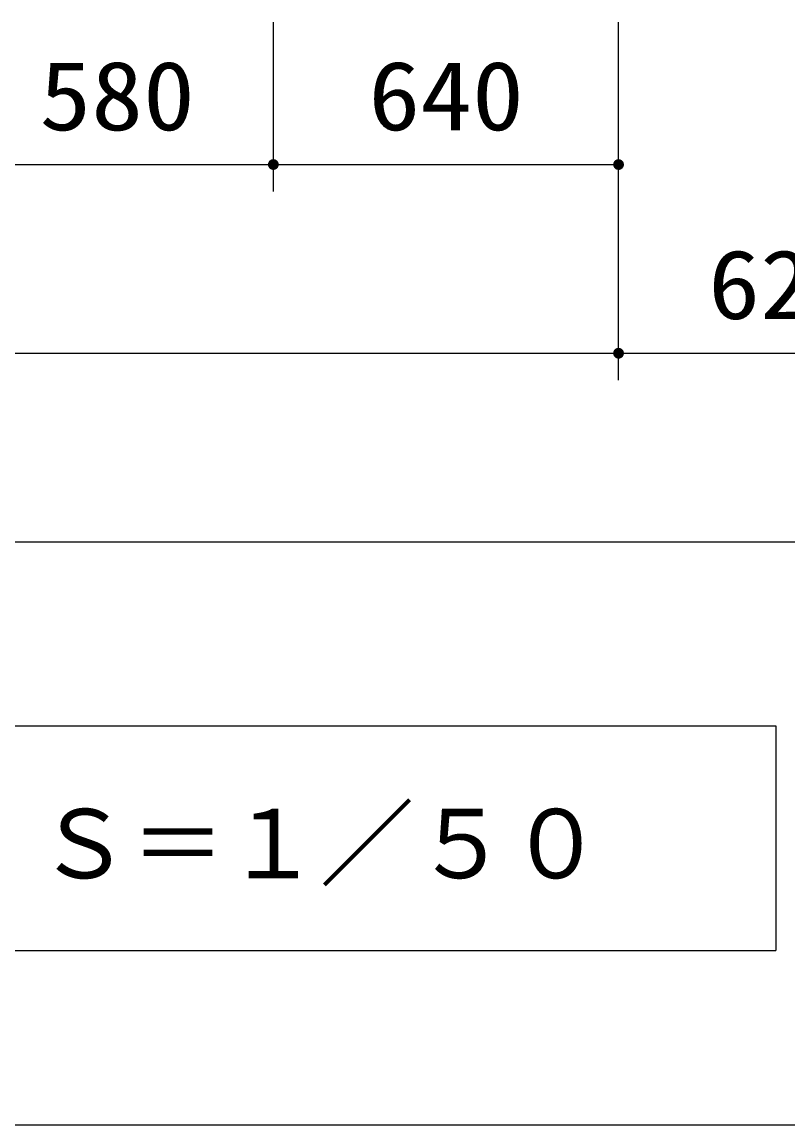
# Model space of a CAD drawing. Units: millimetres, scale not verified. Extents: x -14850 to 14850, y -10500 to 10500.
# Drawn here: x -8116 to -6696, y -8415 to -6370 of the extents above; entities that cross this region are included whole.
import ezdxf
from ezdxf.enums import TextEntityAlignment as Align

# ---------------------------------------------------------------- set-up
doc = ezdxf.new("R2010")
doc.units = ezdxf.units.MM
doc.header["$LTSCALE"] = 50
for name, color, linetype, lineweight in [('0-1_機器', 3, 'Continuous', 25), ('0-2_製作', 5, 'Continuous', 25), ('0-9_Axis_waku', 7, 'Continuous', 25)]:
    doc.layers.add(name, color=color, linetype=linetype, lineweight=lineweight)
doc.styles.add('ＭＳ ゴシック', font='')
doc.styles.get('ＭＳ ゴシック').set_extended_font_data('MS Gothic')

msp = doc.modelspace()

# ---------------------------------------------------------------- linework, layer by layer
at = {"layer": '0-1_機器'}
msp.add_line((-10051.85, -8091.66), (-6718.52, -8091.66), dxfattribs=at)
msp.add_lwpolyline([(-10051.85, -7675), (-6718.52, -7675), (-6718.52, -8091.66)], dxfattribs=at)
at = {"layer": '0-2_製作', "color": 2}
for p, q in [((-7650.19, -6683.89), (-7650.19, -6369.65)), ((-7010.19, -7033.89), (-7010.19, -6369.65)), ((-8230.19, -6633.89), (-7650.19, -6633.89)), ((-7650.19, -6633.89), (-7010.19, -6633.89)), ((-10280.19, -6983.89), (-7010.19, -6983.89)), ((-7010.19, -6983.89), (-6390.19, -6983.89)), ((-10280.19, -7333.89), (-6390.19, -7333.89))]:
    msp.add_line(p, q, dxfattribs=at)
at = {"layer": '0-2_製作'}
for points in [[(-7657.03, -6626.6), (-7650.19, -6633.89), (-7657.89, -6627.52)], [(-7656.06, -6625.8), (-7650.19, -6633.89), (-7657.03, -6626.6)], [(-7656.06, -6625.8), (-7650.19, -6623.89), (-7650.19, -6633.89)], [(-7655, -6625.13), (-7650.19, -6623.89), (-7656.06, -6625.8)], [(-7653.87, -6624.59), (-7650.19, -6623.89), (-7655, -6625.13)], [(-7652.67, -6624.2), (-7650.19, -6623.89), (-7653.87, -6624.59)], [(-7651.44, -6623.97), (-7650.19, -6623.89), (-7652.67, -6624.2)], [(-7650.19, -6623.89), (-7640.19, -6633.89), (-7650.19, -6633.89)], [(-7649.56, -6623.91), (-7640.19, -6633.89), (-7650.19, -6623.89)], [(-7648.31, -6624.07), (-7640.19, -6633.89), (-7649.56, -6623.91)], [(-7648.31, -6624.07), (-7640.27, -6632.64), (-7640.19, -6633.89)], [(-7647.1, -6624.38), (-7640.27, -6632.64), (-7648.31, -6624.07)], [(-7647.1, -6624.38), (-7640.5, -6631.4), (-7640.27, -6632.64)], [(-7645.93, -6624.84), (-7640.5, -6631.4), (-7647.1, -6624.38)], [(-7645.93, -6624.84), (-7640.89, -6630.21), (-7640.5, -6631.4)], [(-7644.83, -6625.45), (-7640.89, -6630.21), (-7645.93, -6624.84)], [(-7644.83, -6625.45), (-7641.42, -6629.07), (-7640.89, -6630.21)], [(-7643.81, -6626.18), (-7641.42, -6629.07), (-7644.83, -6625.45)], [(-7643.81, -6626.18), (-7642.1, -6628.01), (-7641.42, -6629.07)], [(-7642.9, -6627.04), (-7642.1, -6628.01), (-7643.81, -6626.18)], [(-7017.03, -6626.6), (-7010.19, -6633.89), (-7017.89, -6627.52)], [(-7017.03, -6626.6), (-7010.19, -6623.89), (-7010.19, -6633.89)], [(-7016.06, -6625.8), (-7010.19, -6623.89), (-7017.03, -6626.6)], [(-7015, -6625.13), (-7010.19, -6623.89), (-7016.06, -6625.8)], [(-7013.87, -6624.59), (-7010.19, -6623.89), (-7015, -6625.13)], [(-7012.67, -6624.2), (-7010.19, -6623.89), (-7013.87, -6624.59)], [(-7011.44, -6623.97), (-7010.19, -6623.89), (-7012.67, -6624.2)], [(-7010.19, -6623.89), (-7000.19, -6633.89), (-7010.19, -6633.89)], [(-7009.56, -6623.91), (-7000.19, -6633.89), (-7010.19, -6623.89)], [(-7009.56, -6623.91), (-7000.27, -6632.64), (-7000.19, -6633.89)], [(-7008.31, -6624.07), (-7000.27, -6632.64), (-7009.56, -6623.91)], [(-7008.31, -6624.07), (-7000.5, -6631.4), (-7000.27, -6632.64)], [(-7007.1, -6624.38), (-7000.5, -6631.4), (-7008.31, -6624.07)], [(-7007.1, -6624.38), (-7000.89, -6630.21), (-7000.5, -6631.4)], [(-7005.93, -6624.84), (-7000.89, -6630.21), (-7007.1, -6624.38)], [(-7005.93, -6624.84), (-7001.42, -6629.07), (-7000.89, -6630.21)], [(-7004.83, -6625.45), (-7001.42, -6629.07), (-7005.93, -6624.84)], [(-7004.83, -6625.45), (-7002.1, -6628.01), (-7001.42, -6629.07)], [(-7003.81, -6626.18), (-7002.1, -6628.01), (-7004.83, -6625.45)], [(-7003.81, -6626.18), (-7002.9, -6627.04), (-7002.1, -6628.01)], [(-7660.17, -6633.26), (-7650.19, -6633.89), (-7660.19, -6633.89)], [(-7660.19, -6633.89), (-7652.06, -6643.71), (-7660.11, -6635.14)], [(-7660.19, -6633.89), (-7650.82, -6643.87), (-7652.06, -6643.71)], [(-7650.19, -6633.89), (-7650.82, -6643.87), (-7660.19, -6633.89)], [(-7660.01, -6632.02), (-7650.19, -6633.89), (-7660.17, -6633.26)], [(-7660.11, -6635.14), (-7653.28, -6643.4), (-7659.87, -6636.38)], [(-7660.11, -6635.14), (-7652.06, -6643.71), (-7653.28, -6643.4)], [(-7659.7, -6630.8), (-7650.19, -6633.89), (-7660.01, -6632.02)], [(-7659.87, -6636.38), (-7654.44, -6642.94), (-7659.48, -6637.57)], [(-7659.87, -6636.38), (-7653.28, -6643.4), (-7654.44, -6642.94)], [(-7659.24, -6629.63), (-7650.19, -6633.89), (-7659.7, -6630.8)], [(-7659.48, -6637.57), (-7655.55, -6642.33), (-7658.95, -6638.71)], [(-7659.48, -6637.57), (-7654.44, -6642.94), (-7655.55, -6642.33)], [(-7658.63, -6628.53), (-7650.19, -6633.89), (-7659.24, -6629.63)], [(-7658.95, -6638.71), (-7656.56, -6641.6), (-7658.28, -6639.77)], [(-7658.95, -6638.71), (-7655.55, -6642.33), (-7656.56, -6641.6)], [(-7657.89, -6627.52), (-7650.19, -6633.89), (-7658.63, -6628.53)], [(-7658.28, -6639.77), (-7656.56, -6641.6), (-7657.48, -6640.74)], [(-7650.19, -6633.89), (-7650.19, -6643.89), (-7650.82, -6643.87)], [(-7650.19, -6633.89), (-7648.93, -6643.81), (-7650.19, -6643.89)], [(-7650.19, -6633.89), (-7647.7, -6643.58), (-7648.93, -6643.81)], [(-7650.19, -6633.89), (-7646.51, -6643.19), (-7647.7, -6643.58)], [(-7650.19, -6633.89), (-7645.37, -6642.65), (-7646.51, -6643.19)], [(-7650.19, -6633.89), (-7644.31, -6641.98), (-7645.37, -6642.65)], [(-7650.19, -6633.89), (-7643.34, -6641.18), (-7644.31, -6641.98)], [(-7640.19, -6633.89), (-7643.34, -6641.18), (-7650.19, -6633.89)], [(-7640.19, -6633.89), (-7642.48, -6640.26), (-7643.34, -6641.18)], [(-7640.19, -6633.89), (-7641.74, -6639.25), (-7642.48, -6640.26)], [(-7640.19, -6633.89), (-7641.14, -6638.15), (-7641.74, -6639.25)], [(-7640.19, -6633.89), (-7640.68, -6636.98), (-7641.14, -6638.15)], [(-7640.19, -6633.89), (-7640.36, -6635.76), (-7640.68, -6636.98)], [(-7640.19, -6633.89), (-7640.21, -6634.52), (-7640.36, -6635.76)], [(-7020.17, -6633.26), (-7010.19, -6633.89), (-7020.19, -6633.89)], [(-7020.19, -6633.89), (-7010.81, -6643.87), (-7020.11, -6635.14)], [(-7020.19, -6633.89), (-7010.19, -6643.89), (-7010.81, -6643.87)], [(-7010.19, -6633.89), (-7010.19, -6643.89), (-7020.19, -6633.89)], [(-7020.01, -6632.02), (-7010.19, -6633.89), (-7020.17, -6633.26)], [(-7020.11, -6635.14), (-7012.06, -6643.71), (-7019.87, -6636.38)], [(-7020.11, -6635.14), (-7010.81, -6643.87), (-7012.06, -6643.71)], [(-7019.7, -6630.8), (-7010.19, -6633.89), (-7020.01, -6632.02)], [(-7019.87, -6636.38), (-7013.28, -6643.4), (-7019.48, -6637.57)], [(-7019.87, -6636.38), (-7012.06, -6643.71), (-7013.28, -6643.4)], [(-7019.24, -6629.63), (-7010.19, -6633.89), (-7019.7, -6630.8)], [(-7019.48, -6637.57), (-7014.44, -6642.94), (-7018.95, -6638.71)], [(-7019.48, -6637.57), (-7013.28, -6643.4), (-7014.44, -6642.94)], [(-7018.63, -6628.53), (-7010.19, -6633.89), (-7019.24, -6629.63)], [(-7018.95, -6638.71), (-7015.55, -6642.33), (-7018.28, -6639.77)], [(-7018.95, -6638.71), (-7014.44, -6642.94), (-7015.55, -6642.33)], [(-7017.89, -6627.52), (-7010.19, -6633.89), (-7018.63, -6628.53)], [(-7018.28, -6639.77), (-7016.56, -6641.6), (-7017.48, -6640.74)], [(-7018.28, -6639.77), (-7015.55, -6642.33), (-7016.56, -6641.6)], [(-7010.19, -6633.89), (-7008.93, -6643.81), (-7010.19, -6643.89)], [(-7010.19, -6633.89), (-7007.7, -6643.58), (-7008.93, -6643.81)], [(-7010.19, -6633.89), (-7006.51, -6643.19), (-7007.7, -6643.58)], [(-7010.19, -6633.89), (-7005.37, -6642.65), (-7006.51, -6643.19)], [(-7010.19, -6633.89), (-7004.31, -6641.98), (-7005.37, -6642.65)], [(-7010.19, -6633.89), (-7003.34, -6641.18), (-7004.31, -6641.98)], [(-7010.19, -6633.89), (-7002.48, -6640.26), (-7003.34, -6641.18)], [(-7000.19, -6633.89), (-7002.48, -6640.26), (-7010.19, -6633.89)], [(-7000.19, -6633.89), (-7001.74, -6639.25), (-7002.48, -6640.26)], [(-7000.19, -6633.89), (-7001.14, -6638.15), (-7001.74, -6639.25)], [(-7000.19, -6633.89), (-7000.68, -6636.98), (-7001.14, -6638.15)], [(-7000.19, -6633.89), (-7000.36, -6635.76), (-7000.68, -6636.98)], [(-7000.19, -6633.89), (-7000.21, -6634.52), (-7000.36, -6635.76)], [(-7017.03, -6976.6), (-7010.19, -6973.89), (-7010.19, -6983.89)], [(-7016.06, -6975.8), (-7010.19, -6973.89), (-7017.03, -6976.6)], [(-7015, -6975.13), (-7010.19, -6973.89), (-7016.06, -6975.8)], [(-7013.87, -6974.59), (-7010.19, -6973.89), (-7015, -6975.13)], [(-7012.67, -6974.2), (-7010.19, -6973.89), (-7013.87, -6974.59)], [(-7011.44, -6973.97), (-7010.19, -6973.89), (-7012.67, -6974.2)], [(-7010.19, -6973.89), (-7000.19, -6983.89), (-7010.19, -6983.89)], [(-7009.56, -6973.91), (-7000.19, -6983.89), (-7010.19, -6973.89)], [(-7009.56, -6973.91), (-7000.27, -6982.64), (-7000.19, -6983.89)], [(-7008.31, -6974.07), (-7000.27, -6982.64), (-7009.56, -6973.91)], [(-7008.31, -6974.07), (-7000.5, -6981.4), (-7000.27, -6982.64)], [(-7007.1, -6974.38), (-7000.5, -6981.4), (-7008.31, -6974.07)], [(-7007.1, -6974.38), (-7000.89, -6980.21), (-7000.5, -6981.4)], [(-7005.93, -6974.84), (-7000.89, -6980.21), (-7007.1, -6974.38)], [(-7020.17, -6983.26), (-7010.19, -6983.89), (-7020.19, -6983.89)], [(-7020.19, -6983.89), (-7010.81, -6993.87), (-7020.11, -6985.14)], [(-7020.19, -6983.89), (-7010.19, -6993.89), (-7010.81, -6993.87)], [(-7010.19, -6983.89), (-7010.19, -6993.89), (-7020.19, -6983.89)], [(-7020.01, -6982.02), (-7010.19, -6983.89), (-7020.17, -6983.26)], [(-7020.11, -6985.14), (-7012.06, -6993.71), (-7019.87, -6986.38)], [(-7020.11, -6985.14), (-7010.81, -6993.87), (-7012.06, -6993.71)], [(-7019.7, -6980.8), (-7010.19, -6983.89), (-7020.01, -6982.02)], [(-7019.87, -6986.38), (-7013.28, -6993.4), (-7019.48, -6987.57)], [(-7019.87, -6986.38), (-7012.06, -6993.71), (-7013.28, -6993.4)], [(-7019.24, -6979.63), (-7010.19, -6983.89), (-7019.7, -6980.8)], [(-7019.48, -6987.57), (-7014.44, -6992.94), (-7018.95, -6988.71)], [(-7019.48, -6987.57), (-7013.28, -6993.4), (-7014.44, -6992.94)], [(-7018.63, -6978.53), (-7010.19, -6983.89), (-7019.24, -6979.63)], [(-7018.95, -6988.71), (-7015.55, -6992.33), (-7018.28, -6989.77)], [(-7018.95, -6988.71), (-7014.44, -6992.94), (-7015.55, -6992.33)], [(-7017.89, -6977.52), (-7010.19, -6983.89), (-7018.63, -6978.53)], [(-7018.28, -6989.77), (-7016.56, -6991.6), (-7017.48, -6990.74)], [(-7018.28, -6989.77), (-7015.55, -6992.33), (-7016.56, -6991.6)], [(-7017.03, -6976.6), (-7010.19, -6983.89), (-7017.89, -6977.52)], [(-7010.19, -6983.89), (-7008.93, -6993.81), (-7010.19, -6993.89)], [(-7010.19, -6983.89), (-7007.7, -6993.58), (-7008.93, -6993.81)], [(-7010.19, -6983.89), (-7006.51, -6993.19), (-7007.7, -6993.58)], [(-7010.19, -6983.89), (-7005.37, -6992.65), (-7006.51, -6993.19)], [(-7010.19, -6983.89), (-7004.31, -6991.98), (-7005.37, -6992.65)], [(-7010.19, -6983.89), (-7003.34, -6991.18), (-7004.31, -6991.98)], [(-7010.19, -6983.89), (-7002.48, -6990.26), (-7003.34, -6991.18)], [(-7000.19, -6983.89), (-7002.48, -6990.26), (-7010.19, -6983.89)], [(-7005.93, -6974.84), (-7001.42, -6979.07), (-7000.89, -6980.21)], [(-7004.83, -6975.45), (-7001.42, -6979.07), (-7005.93, -6974.84)], [(-7004.83, -6975.45), (-7002.1, -6978.01), (-7001.42, -6979.07)], [(-7003.81, -6976.18), (-7002.1, -6978.01), (-7004.83, -6975.45)], [(-7003.81, -6976.18), (-7002.9, -6977.04), (-7002.1, -6978.01)], [(-7000.19, -6983.89), (-7001.74, -6989.25), (-7002.48, -6990.26)], [(-7000.19, -6983.89), (-7001.14, -6988.15), (-7001.74, -6989.25)], [(-7000.19, -6983.89), (-7000.68, -6986.98), (-7001.14, -6988.15)], [(-7000.19, -6983.89), (-7000.36, -6985.76), (-7000.68, -6986.98)], [(-7000.19, -6983.89), (-7000.21, -6984.52), (-7000.36, -6985.76)]]:
    msp.add_solid(points, dxfattribs=at)
at = {"layer": '0-9_Axis_waku'}
msp.add_line((-12950, -8415), (14000, -8415), dxfattribs=at)

# ---------------------------------------------------------------- texts
at = {"layer": '0-1_機器', "color": 4, "style": 'ＭＳ ゴシック'}
msp.add_text('Ｓ＝１／５０', height=128.4, dxfattribs=at).set_placement((-8089.55, -7995.9), align=Align.BOTTOM_LEFT)
at = {"layer": '0-2_製作', "color": 4, "style": 'ＭＳ ゴシック', "width": 1.1}
for s, p in [('580', (-8083.94, -6608.89)), ('640', (-7473.94, -6608.89)), ('620', (-6843.94, -6958.89))]:
    msp.add_text(s, height=128.4, dxfattribs=at).set_placement(p, align=Align.BOTTOM_LEFT)

doc.saveas('drawing.dxf')
